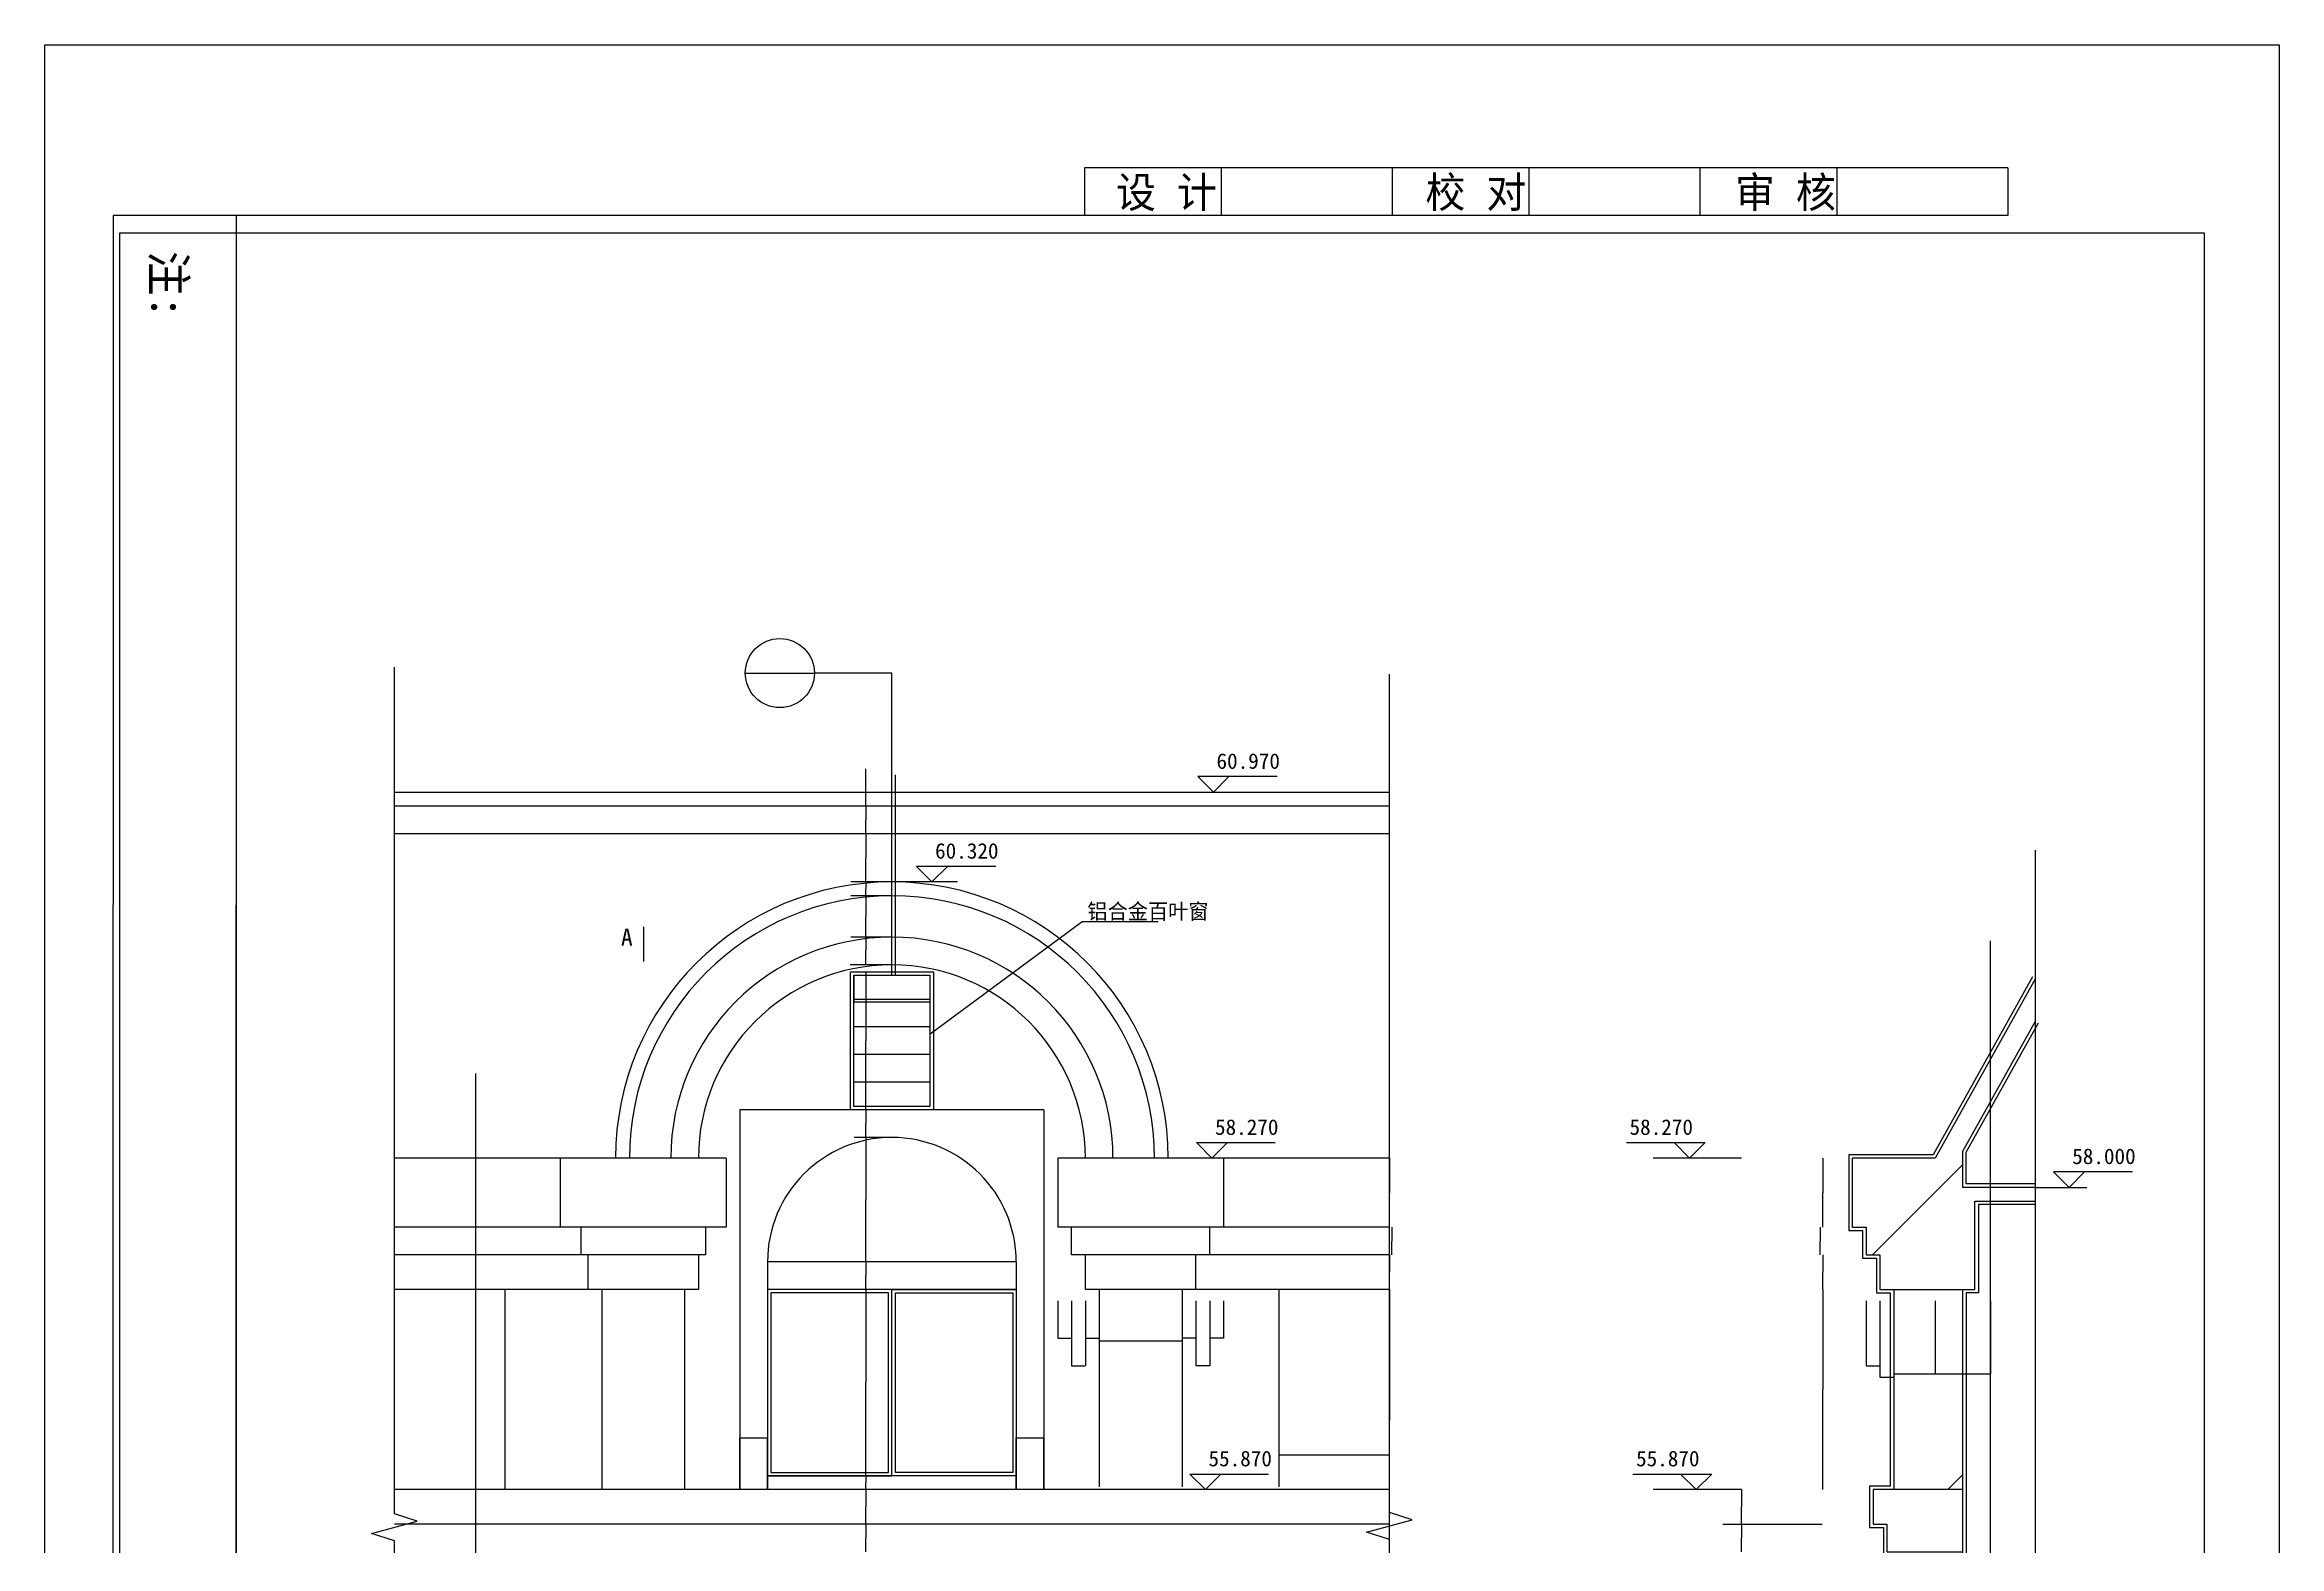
# Model space of a CAD drawing. Header units: metres. Extents: x -12481 to 52206, y 0 to 156300.
# Drawn here: x -12481 to 52206, y 112808 to 156300 of the extents above; entities that cross this region are included whole.
import ezdxf

# ---------------------------------------------------------------- set-up
doc = ezdxf.new("R2010")
doc.units = ezdxf.units.M
for name, color, linetype in [('L', 52, 'Continuous'), ('OTHER', 7, 'Continuous'), ('PUB_DIM', 3, 'Continuous')]:
    doc.layers.add(name, color=color, linetype=linetype)
doc.dimstyles.get("Standard").update_dxf_attribs({"dimtxt": 2.5, "dimasz": 2.5, "dimexe": 1.25, "dimexo": 0.625, "dimtad": 1, "dimcen": 2.5, "dimazin": 3, "dimtfac": 1, "dimtmove": 0, "dimatfit": 3})
pattern_1 = [(45, (0, 0), (-6735.2, 6735.2), [])]

# ---------------------------------------------------------------- blocks, each defined once
blk = doc.blocks.new('_INDEX')
blk.add_line((-0.5, 0), (0.5, 0))
blk.add_circle((0, 0), 0.5)
blk = doc.blocks.new('*D1')
for p, q in [((41044.3, 119917.37), (41044.3, 117804)), ((42244.3, 119917.37), (42244.3, 117804)), ((41044.55, 117804), (41642.8, 117804)), ((41645.8, 117804), (42244.05, 117804))]:
    blk.add_line(p, q)
at = {"layer": 'Defpoints'}
for p in [(41044.3, 119917.37), (42244.3, 119917.37), (41044.3, 117804)]:
    blk.add_point(p, dxfattribs=at)
at = {"layer": 'PUB_DIM', "insert": (41644.3, 117804), "char_height": 1, "attachment_point": 5}
blk.add_mtext('300', dxfattribs=at)
blk = doc.blocks.new('*D19')
for p, q in [((-0.25, 124946.59), (-0.5, 124946.59)), ((0, 0), (0, 124946.59)), ((0, 0), (0, 124946.59)), ((0, 124946.59), (0, 124946.59)), ((0.25, 124946.59), (0.5, 124946.59))]:
    blk.add_line(p, q)
at = {"layer": 'Defpoints'}
for p in [(0, 124946.59), (0, 0), (0, 0)]:
    blk.add_point(p, dxfattribs=at)
at = {"layer": 'PUB_DIM', "insert": (0, 124947.715), "char_height": 1, "attachment_point": 5}
blk.add_mtext('2000<2200>', dxfattribs=at)
blk = doc.blocks.new('*D22')
for p, q in [((11293.08, 120250), (11293.08, 117550)), ((11292.83, 117550), (11292.58, 117550)), ((11293.08, 114850), (11293.08, 117550)), ((11293.08, 117550), (11293.08, 117550)), ((11293.33, 117550), (11293.58, 117550))]:
    blk.add_line(p, q)
at = {"layer": 'Defpoints'}
for p in [(11293.08, 120250), (11293.08, 117550), (11293.08, 114850)]:
    blk.add_point(p, dxfattribs=at)
at = {"layer": 'PUB_DIM', "insert": (11293.08, 117551.125), "char_height": 1, "attachment_point": 5}
blk.add_mtext('1350', dxfattribs=at)
blk = doc.blocks.new('*D27')
for p, q in [((15643.08, 114450), (15643.08, 115954.29)), ((15643.33, 115954.29), (16041.58, 115954.29)), ((16044.58, 115954.29), (16442.83, 115954.29)), ((16443.08, 114450), (16443.08, 115954.29))]:
    blk.add_line(p, q)
at = {"layer": 'Defpoints'}
for p in [(15643.08, 115954.29), (15643.08, 114450), (16443.08, 114450)]:
    blk.add_point(p, dxfattribs=at)
at = {"layer": 'PUB_DIM', "insert": (16043.08, 115954.29), "char_height": 1, "attachment_point": 5}
blk.add_mtext('200', dxfattribs=at)
blk = doc.blocks.new('*D37')
for p, q in [((11292.83, 114650), (11292.58, 114650)), ((11293.08, 114850), (11293.08, 114650)), ((11293.08, 114450), (11293.08, 114650)), ((11293.08, 114650), (11293.08, 114650)), ((11293.33, 114650), (11293.58, 114650))]:
    blk.add_line(p, q)
at = {"layer": 'Defpoints'}
for p in [(11293.08, 114850), (11293.08, 114650), (11293.08, 114450)]:
    blk.add_point(p, dxfattribs=at)
at = {"layer": 'PUB_DIM', "insert": (11293.08, 114651.125), "char_height": 1, "attachment_point": 5}
blk.add_mtext('100', dxfattribs=at)
blk = doc.blocks.new('*D38')
for p, q in [((11292.83, 113950), (11292.58, 113950)), ((11293.08, 114450), (11293.08, 113950)), ((11293.08, 113450), (11293.08, 113950)), ((11293.08, 113950), (11293.08, 113950)), ((11293.33, 113950), (11293.58, 113950))]:
    blk.add_line(p, q)
at = {"layer": 'Defpoints'}
for p in [(11293.08, 114450), (11293.08, 113950), (11293.08, 113450)]:
    blk.add_point(p, dxfattribs=at)
at = {"layer": 'PUB_DIM', "insert": (11293.08, 113951.125), "char_height": 1, "attachment_point": 5}
blk.add_mtext('270', dxfattribs=at)
blk = doc.blocks.new('*D39')
for p, q in [((11293.08, 113450), (11293.08, 113050)), ((11292.83, 113050), (11292.58, 113050)), ((11293.08, 112650), (11293.08, 113050)), ((11293.08, 113050), (11293.08, 113050)), ((11293.33, 113050), (11293.58, 113050))]:
    blk.add_line(p, q)
at = {"layer": 'Defpoints'}
for p in [(11293.08, 113450), (11293.08, 113050), (11293.08, 112650)]:
    blk.add_point(p, dxfattribs=at)
at = {"layer": 'PUB_DIM', "insert": (11293.08, 113051.125), "char_height": 1, "attachment_point": 5}
blk.add_mtext('200', dxfattribs=at)
blk = doc.blocks.new('*D43')
for p, q in [((7643.08, 114450), (7643.08, 115954.29)), ((7643.33, 115954.29), (8041.58, 115954.29)), ((8044.58, 115954.29), (8442.83, 115954.29)), ((8443.08, 114450), (8443.08, 115954.29))]:
    blk.add_line(p, q)
at = {"layer": 'Defpoints'}
for p in [(7643.08, 115954.29), (7643.08, 114450), (8443.08, 114450)]:
    blk.add_point(p, dxfattribs=at)
at = {"layer": 'PUB_DIM', "insert": (8043.08, 115954.29), "char_height": 1, "attachment_point": 5}
blk.add_mtext('200', dxfattribs=at)
blk = doc.blocks.new('*D52')
for p, q in [((-0.25, 125001.03), (-0.5, 125001.03)), ((0, 0), (0, 125001.03)), ((0, 0), (0, 125001.03)), ((0, 125001.03), (0, 125001.03)), ((0.25, 125001.03), (0.5, 125001.03))]:
    blk.add_line(p, q)
at = {"layer": 'Defpoints'}
for p in [(0, 125001.03), (0, 0), (0, 0)]:
    blk.add_point(p, dxfattribs=at)
at = {"layer": 'PUB_DIM', "insert": (0, 125002.155), "char_height": 1, "attachment_point": 5}
blk.add_mtext('1400<1600>', dxfattribs=at)
blk = doc.blocks.new('*D53')
for p, q in [((-0.25, 126506.62), (-0.5, 126506.62)), ((0, 0), (0, 126506.62)), ((0, 0), (0, 126506.62)), ((0, 126506.62), (0, 126506.62)), ((0.25, 126506.62), (0.5, 126506.62))]:
    blk.add_line(p, q)
at = {"layer": 'Defpoints'}
for p in [(0, 126506.62), (0, 0), (0, 0)]:
    blk.add_point(p, dxfattribs=at)
at = {"layer": 'PUB_DIM', "insert": (0, 126507.745), "char_height": 1, "attachment_point": 5}
blk.add_mtext('1600<1800>', dxfattribs=at)
blk = doc.blocks.new('*D54')
for p, q in [((11292.83, 135321.25), (11292.58, 135321.25)), ((11293.08, 134650), (11293.08, 135321.25)), ((11293.08, 134250), (11293.08, 135321.25)), ((11293.08, 135321.25), (11293.08, 135321.25)), ((11293.33, 135321.25), (11293.58, 135321.25))]:
    blk.add_line(p, q)
at = {"layer": 'Defpoints'}
for p in [(11293.08, 135321.25), (11293.08, 134650), (11293.08, 134250)]:
    blk.add_point(p, dxfattribs=at)
at = {"layer": 'PUB_DIM', "insert": (11293.08, 135322.375), "char_height": 1, "attachment_point": 5}
blk.add_mtext('100', dxfattribs=at)
blk = doc.blocks.new('*D55')
for p, q in [((11293.08, 134250), (11293.08, 133850)), ((11292.83, 133850), (11292.58, 133850)), ((11293.08, 133450), (11293.08, 133850)), ((11293.08, 133850), (11293.08, 133850)), ((11293.33, 133850), (11293.58, 133850))]:
    blk.add_line(p, q)
at = {"layer": 'Defpoints'}
for p in [(11293.08, 134250), (11293.08, 133850), (11293.08, 133450)]:
    blk.add_point(p, dxfattribs=at)
at = {"layer": 'PUB_DIM', "insert": (11293.08, 133851.125), "char_height": 1, "attachment_point": 5}
blk.add_mtext('200', dxfattribs=at)
blk = doc.blocks.new('*D56')
for p, q in [((11292.83, 130050), (11292.58, 130050)), ((11293.08, 130450), (11293.08, 130050)), ((11293.08, 129650), (11293.08, 130050)), ((11293.08, 130050), (11293.08, 130050)), ((11293.33, 130050), (11293.58, 130050))]:
    blk.add_line(p, q)
at = {"layer": 'Defpoints'}
for p in [(11293.08, 130450), (11293.08, 130050), (11293.08, 129650)]:
    blk.add_point(p, dxfattribs=at)
at = {"layer": 'PUB_DIM', "insert": (11293.08, 130051.125), "char_height": 1, "attachment_point": 5}
blk.add_mtext('200', dxfattribs=at)
blk = doc.blocks.new('*D57')
for p, q in [((11293.08, 129450), (11293.08, 127450)), ((11292.83, 127450), (11292.58, 127450)), ((11293.08, 125450), (11293.08, 127450)), ((11293.08, 127450), (11293.08, 127450)), ((11293.33, 127450), (11293.58, 127450))]:
    blk.add_line(p, q)
at = {"layer": 'Defpoints'}
for p in [(11293.08, 129450), (11293.08, 127450), (11293.08, 125450)]:
    blk.add_point(p, dxfattribs=at)
at = {"layer": 'PUB_DIM', "insert": (11293.08, 127451.125), "char_height": 1, "attachment_point": 5}
blk.add_mtext('1000~1200', dxfattribs=at)
blk = doc.blocks.new('*D58')
for p, q in [((11293.08, 124650), (11293.08, 122850)), ((11292.83, 122850), (11292.58, 122850)), ((11293.08, 121050), (11293.08, 122850)), ((11293.08, 122850), (11293.08, 122850)), ((11293.33, 122850), (11293.58, 122850))]:
    blk.add_line(p, q)
at = {"layer": 'Defpoints'}
for p in [(11293.08, 124650), (11293.08, 122850), (11293.08, 121050)]:
    blk.add_point(p, dxfattribs=at)
at = {"layer": 'PUB_DIM', "insert": (11293.08, 122851.125), "char_height": 1, "attachment_point": 5}
blk.add_mtext('900', dxfattribs=at)
blk = doc.blocks.new('*D59')
for p, q in [((11293.08, 121050), (11293.08, 120650)), ((11292.83, 120650), (11292.58, 120650)), ((11293.08, 120250), (11293.08, 120650)), ((11293.08, 120650), (11293.08, 120650)), ((11293.33, 120650), (11293.58, 120650))]:
    blk.add_line(p, q)
at = {"layer": 'Defpoints'}
for p in [(11293.08, 121050), (11293.08, 120650), (11293.08, 120250)]:
    blk.add_point(p, dxfattribs=at)
at = {"layer": 'PUB_DIM', "insert": (11293.08, 120651.125), "char_height": 1, "attachment_point": 5}
blk.add_mtext('200', dxfattribs=at)
blk = doc.blocks.new('*D60')
for p, q in [((11293.08, 131650), (11293.08, 131050)), ((11292.83, 131050), (11292.58, 131050)), ((11293.08, 130450), (11293.08, 131050)), ((11293.08, 131050), (11293.08, 131050)), ((11293.33, 131050), (11293.58, 131050))]:
    blk.add_line(p, q)
at = {"layer": 'Defpoints'}
for p in [(11293.08, 131650), (11293.08, 131050), (11293.08, 130450)]:
    blk.add_point(p, dxfattribs=at)
at = {"layer": 'PUB_DIM', "insert": (11293.08, 131051.125), "char_height": 1, "attachment_point": 5}
blk.add_mtext('300', dxfattribs=at)
blk = doc.blocks.new('*D61')
for p, q in [((11293.08, 132050), (11293.08, 131850)), ((11292.83, 131850), (11292.58, 131850)), ((11293.08, 131650), (11293.08, 131850)), ((11293.08, 131850), (11293.08, 131850)), ((11293.33, 131850), (11293.58, 131850))]:
    blk.add_line(p, q)
at = {"layer": 'Defpoints'}
for p in [(11293.08, 132050), (11293.08, 131850), (11293.08, 131650)]:
    blk.add_point(p, dxfattribs=at)
at = {"layer": 'PUB_DIM', "insert": (11293.08, 131851.125), "char_height": 1, "attachment_point": 5}
blk.add_mtext('100', dxfattribs=at)
blk = doc.blocks.new('*D62')
for p, q in [((11293.08, 133450), (11293.08, 132750)), ((11292.83, 132750), (11292.58, 132750)), ((11293.08, 132050), (11293.08, 132750)), ((11293.08, 132750), (11293.08, 132750)), ((11293.33, 132750), (11293.58, 132750))]:
    blk.add_line(p, q)
at = {"layer": 'Defpoints'}
for p in [(11293.08, 133450), (11293.08, 132750), (11293.08, 132050)]:
    blk.add_point(p, dxfattribs=at)
at = {"layer": 'PUB_DIM', "insert": (11293.08, 132751.125), "char_height": 1, "attachment_point": 5}
blk.add_mtext('350<150>', dxfattribs=at)
blk = doc.blocks.new('*D63')
for p, q in [((11292.83, 125050), (11292.58, 125050)), ((11293.08, 125450), (11293.08, 125050)), ((11293.08, 124650), (11293.08, 125050)), ((11293.08, 125050), (11293.08, 125050)), ((11293.33, 125050), (11293.58, 125050))]:
    blk.add_line(p, q)
at = {"layer": 'Defpoints'}
for p in [(11293.08, 125450), (11293.08, 125050), (11293.08, 124650)]:
    blk.add_point(p, dxfattribs=at)
at = {"layer": 'PUB_DIM', "insert": (11293.08, 125051.125), "char_height": 1, "attachment_point": 5}
blk.add_mtext('200', dxfattribs=at)
blk = doc.blocks.new('*D64')
for p, q in [((-0.25, 126276.1), (-0.5, 126276.1)), ((0, 0), (0, 126276.1)), ((0, 0), (0, 126276.1)), ((0, 126276.1), (0, 126276.1)), ((0.25, 126276.1), (0.5, 126276.1))]:
    blk.add_line(p, q)
at = {"layer": 'Defpoints'}
for p in [(0, 126276.1), (0, 0), (0, 0)]:
    blk.add_point(p, dxfattribs=at)
at = {"layer": 'PUB_DIM', "insert": (0, 126277.225), "char_height": 1, "attachment_point": 5}
blk.add_mtext('1900<2100>', dxfattribs=at)
blk = doc.blocks.new('*D65')
for p, q in [((-0.25, 122344.11), (-0.5, 122344.11)), ((0, 0), (0, 122344.11)), ((0, 0), (0, 122344.11)), ((0, 122344.11), (0, 122344.11)), ((0.25, 122344.11), (0.5, 122344.11))]:
    blk.add_line(p, q)
at = {"layer": 'Defpoints'}
for p in [(0, 122344.11), (0, 0), (0, 0)]:
    blk.add_point(p, dxfattribs=at)
at = {"layer": 'PUB_DIM', "insert": (0, 122345.235), "char_height": 1, "attachment_point": 5}
blk.add_mtext('900', dxfattribs=at)
blk = doc.blocks.new('*D66')
for p, q in [((16843.08, 119917.37), (16843.08, 118832.41)), ((17243.08, 119917.37), (17243.08, 118832.41)), ((16843.33, 118832.41), (17041.58, 118832.41)), ((17044.58, 118832.41), (17242.83, 118832.41))]:
    blk.add_line(p, q)
at = {"layer": 'Defpoints'}
for p in [(16843.08, 119917.37), (17243.08, 119917.37), (16843.08, 118832.41)]:
    blk.add_point(p, dxfattribs=at)
at = {"layer": 'PUB_DIM', "insert": (17043.08, 118832.41), "char_height": 1, "attachment_point": 5}
blk.add_mtext('100', dxfattribs=at)
blk = doc.blocks.new('*D67')
for p, q in [((17243.08, 119917.37), (17243.08, 118033.44)), ((17643.08, 119917.37), (17643.08, 118033.44)), ((17243.33, 118033.44), (17441.58, 118033.44)), ((17444.58, 118033.44), (17642.83, 118033.44))]:
    blk.add_line(p, q)
at = {"layer": 'Defpoints'}
for p in [(17243.08, 119917.37), (17643.08, 119917.37), (17243.08, 118033.44)]:
    blk.add_point(p, dxfattribs=at)
at = {"layer": 'PUB_DIM', "insert": (17443.08, 118033.44), "char_height": 1, "attachment_point": 5}
blk.add_mtext('100', dxfattribs=at)
blk = doc.blocks.new('*D68')
for p, q in [((17643.08, 119917.37), (17643.08, 118832.41)), ((18043.08, 119917.37), (18043.08, 118832.41)), ((17643.33, 118832.41), (17841.58, 118832.41)), ((17844.58, 118832.41), (18042.83, 118832.41))]:
    blk.add_line(p, q)
at = {"layer": 'Defpoints'}
for p in [(17643.08, 119917.37), (18043.08, 119917.37), (17643.08, 118832.41)]:
    blk.add_point(p, dxfattribs=at)
at = {"layer": 'PUB_DIM', "insert": (17843.08, 118832.41), "char_height": 1, "attachment_point": 5}
blk.add_mtext('100', dxfattribs=at)
blk = doc.blocks.new('*D69')
for p, q in [((18043.08, 119917.37), (18043.08, 118757.41)), ((20443.08, 119917.37), (20443.08, 118757.41)), ((18043.33, 118757.41), (19241.58, 118757.41)), ((19244.58, 118757.41), (20442.83, 118757.41))]:
    blk.add_line(p, q)
at = {"layer": 'Defpoints'}
for p in [(18043.08, 119917.37), (20443.08, 119917.37), (18043.08, 118757.41)]:
    blk.add_point(p, dxfattribs=at)
at = {"layer": 'PUB_DIM', "insert": (19243.08, 118757.41), "char_height": 1, "attachment_point": 5}
blk.add_mtext('600', dxfattribs=at)
blk = doc.blocks.new('*D70')
for p, q in [((20443.08, 119917.37), (20443.08, 118832.41)), ((20843.08, 119917.37), (20843.08, 118832.41)), ((20641.58, 118832.41), (20442.83, 118832.41)), ((20843.33, 118832.41), (20644.58, 118832.41))]:
    blk.add_line(p, q)
at = {"layer": 'Defpoints'}
for p in [(20443.08, 119917.37), (20843.08, 119917.37), (20843.08, 118832.41)]:
    blk.add_point(p, dxfattribs=at)
at = {"layer": 'PUB_DIM', "insert": (20643.08, 118832.41), "char_height": 1, "attachment_point": 5}
blk.add_mtext('100', dxfattribs=at)
blk = doc.blocks.new('*D71')
for p, q in [((21243.08, 119917.37), (21243.08, 118832.41)), ((21643.08, 119917.37), (21643.08, 118832.41)), ((21441.58, 118832.41), (21242.83, 118832.41)), ((21643.33, 118832.41), (21444.58, 118832.41))]:
    blk.add_line(p, q)
at = {"layer": 'Defpoints'}
for p in [(21243.08, 119917.37), (21643.08, 119917.37), (21643.08, 118832.41)]:
    blk.add_point(p, dxfattribs=at)
at = {"layer": 'PUB_DIM', "insert": (21443.08, 118832.41), "char_height": 1, "attachment_point": 5}
blk.add_mtext('100', dxfattribs=at)
blk = doc.blocks.new('*D72')
for p, q in [((20843.08, 119917.37), (20843.08, 118033.44)), ((21243.08, 119917.37), (21243.08, 118033.44)), ((21041.58, 118033.44), (20842.83, 118033.44)), ((21243.33, 118033.44), (21044.58, 118033.44))]:
    blk.add_line(p, q)
at = {"layer": 'Defpoints'}
for p in [(20843.08, 119917.37), (21243.08, 119917.37), (21243.08, 118033.44)]:
    blk.add_point(p, dxfattribs=at)
at = {"layer": 'PUB_DIM', "insert": (21043.08, 118033.44), "char_height": 1, "attachment_point": 5}
blk.add_mtext('100', dxfattribs=at)
blk = doc.blocks.new('*D73')
for p, q in [((26443.08, 120250), (26443.08, 116450)), ((26442.83, 116450), (26442.58, 116450)), ((26443.08, 112650), (26443.08, 116450)), ((26443.08, 116450), (26443.08, 116450)), ((26443.33, 116450), (26443.58, 116450))]:
    blk.add_line(p, q)
at = {"layer": 'Defpoints'}
for p in [(26443.08, 120250), (26443.08, 116450), (26443.08, 112650)]:
    blk.add_point(p, dxfattribs=at)
at = {"layer": 'PUB_DIM', "insert": (26443.08, 116451.125), "char_height": 1, "attachment_point": 5}
blk.add_mtext('1900', dxfattribs=at)
blk = doc.blocks.new('*D74')
for p, q in [((38989.66, 120250), (38989.66, 117350)), ((38989.41, 117350), (38989.16, 117350)), ((38989.66, 114450), (38989.66, 117350)), ((38989.66, 117350), (38989.66, 117350)), ((38989.91, 117350), (38990.16, 117350))]:
    blk.add_line(p, q)
at = {"layer": 'Defpoints'}
for p in [(38989.66, 120250), (38989.66, 117350), (38989.66, 114450)]:
    blk.add_point(p, dxfattribs=at)
at = {"layer": 'PUB_DIM', "insert": (38989.66, 117351.125), "char_height": 1, "attachment_point": 5}
blk.add_mtext('1450', dxfattribs=at)
blk = doc.blocks.new('*D83')
for p, q in [((36632.49, 113950), (36632.24, 113950)), ((36632.74, 114450), (36632.74, 113950)), ((36632.74, 113450), (36632.74, 113950)), ((36632.74, 113950), (36632.74, 113950)), ((36632.99, 113950), (36633.24, 113950))]:
    blk.add_line(p, q)
at = {"layer": 'Defpoints'}
for p in [(36632.74, 114450), (36632.74, 113950), (36632.74, 113450)]:
    blk.add_point(p, dxfattribs=at)
at = {"layer": 'PUB_DIM', "insert": (36632.74, 113951.125), "char_height": 1, "attachment_point": 5}
blk.add_mtext('270', dxfattribs=at)
blk = doc.blocks.new('*D84')
for p, q in [((36632.74, 113450), (36632.74, 113050)), ((36632.49, 113050), (36632.24, 113050)), ((36632.74, 112650), (36632.74, 113050)), ((36632.74, 113050), (36632.74, 113050)), ((36632.99, 113050), (36633.24, 113050))]:
    blk.add_line(p, q)
at = {"layer": 'Defpoints'}
for p in [(36632.74, 113450), (36632.74, 113050), (36632.74, 112650)]:
    blk.add_point(p, dxfattribs=at)
at = {"layer": 'PUB_DIM', "insert": (36632.74, 113051.125), "char_height": 1, "attachment_point": 5}
blk.add_mtext('200', dxfattribs=at)
blk = doc.blocks.new('*D88')
for p, q in [((26517.83, 121650), (26517.58, 121650)), ((26518.08, 122050), (26518.08, 121650)), ((26518.08, 121250), (26518.08, 121650)), ((26518.08, 121650), (26518.08, 121650)), ((26518.33, 121650), (26518.58, 121650))]:
    blk.add_line(p, q)
at = {"layer": 'Defpoints'}
for p in [(26518.08, 122050), (26518.08, 121650), (26518.08, 121250)]:
    blk.add_point(p, dxfattribs=at)
at = {"layer": 'PUB_DIM', "insert": (26518.08, 121651.125), "char_height": 1, "attachment_point": 5}
blk.add_mtext('200', dxfattribs=at)
blk = doc.blocks.new('*D89')
for p, q in [((26443.08, 121250), (26443.08, 120750)), ((26442.83, 120750), (26442.58, 120750)), ((26443.08, 120250), (26443.08, 120750)), ((26443.08, 120750), (26443.08, 120750)), ((26443.33, 120750), (26443.58, 120750))]:
    blk.add_line(p, q)
at = {"layer": 'Defpoints'}
for p in [(26443.08, 121250), (26443.08, 120750), (26443.08, 120250)]:
    blk.add_point(p, dxfattribs=at)
at = {"layer": 'PUB_DIM', "insert": (26443.08, 120751.125), "char_height": 1, "attachment_point": 5}
blk.add_mtext('250', dxfattribs=at)
blk = doc.blocks.new('*D90')
for p, q in [((26443.08, 124050), (26443.08, 123050)), ((26442.83, 123050), (26442.58, 123050)), ((26443.08, 122050), (26443.08, 123050)), ((26443.08, 123050), (26443.08, 123050)), ((26443.33, 123050), (26443.58, 123050))]:
    blk.add_line(p, q)
at = {"layer": 'Defpoints'}
for p in [(26443.08, 124050), (26443.08, 123050), (26443.08, 122050)]:
    blk.add_point(p, dxfattribs=at)
at = {"layer": 'PUB_DIM', "insert": (26443.08, 123051.125), "char_height": 1, "attachment_point": 5}
blk.add_mtext('500', dxfattribs=at)
blk = doc.blocks.new('*D91')
for p, q in [((40644.3, 119917.37), (40644.3, 117704)), ((41044.3, 119917.37), (41044.3, 117704)), ((40644.55, 117704), (40842.8, 117704)), ((40845.8, 117704), (41044.05, 117704))]:
    blk.add_line(p, q)
at = {"layer": 'Defpoints'}
for p in [(40644.3, 119917.37), (41044.3, 119917.37), (40644.3, 117704)]:
    blk.add_point(p, dxfattribs=at)
at = {"layer": 'PUB_DIM', "insert": (40844.3, 117704), "char_height": 1, "attachment_point": 5}
blk.add_mtext('100', dxfattribs=at)
blk = doc.blocks.new('*D92')
for p, q in [((40244.3, 119917.37), (40244.3, 118033.44)), ((40644.3, 119917.37), (40644.3, 118033.44)), ((40244.55, 118033.44), (40442.8, 118033.44)), ((40445.8, 118033.44), (40644.05, 118033.44))]:
    blk.add_line(p, q)
at = {"layer": 'Defpoints'}
for p in [(40244.3, 119917.37), (40644.3, 119917.37), (40244.3, 118033.44)]:
    blk.add_point(p, dxfattribs=at)
at = {"layer": 'PUB_DIM', "insert": (40444.3, 118033.44), "char_height": 1, "attachment_point": 5}
blk.add_mtext('100', dxfattribs=at)
blk = doc.blocks.new('*D93')
for p, q in [((38989.66, 124050), (38989.66, 123050)), ((38989.41, 123050), (38989.16, 123050)), ((38989.66, 122050), (38989.66, 123050)), ((38989.66, 123050), (38989.66, 123050)), ((38989.91, 123050), (38990.16, 123050))]:
    blk.add_line(p, q)
at = {"layer": 'Defpoints'}
for p in [(38989.66, 124050), (38989.66, 123050), (38989.66, 122050)]:
    blk.add_point(p, dxfattribs=at)
at = {"layer": 'PUB_DIM', "insert": (38989.66, 123051.125), "char_height": 1, "attachment_point": 5}
blk.add_mtext('500', dxfattribs=at)
blk = doc.blocks.new('*D94')
for p, q in [((38914.41, 121650), (38914.16, 121650)), ((38914.66, 122050), (38914.66, 121650)), ((38914.66, 121250), (38914.66, 121650)), ((38914.66, 121650), (38914.66, 121650)), ((38914.91, 121650), (38915.16, 121650))]:
    blk.add_line(p, q)
at = {"layer": 'Defpoints'}
for p in [(38914.66, 122050), (38914.66, 121650), (38914.66, 121250)]:
    blk.add_point(p, dxfattribs=at)
at = {"layer": 'PUB_DIM', "insert": (38914.66, 121651.125), "char_height": 1, "attachment_point": 5}
blk.add_mtext('200', dxfattribs=at)
blk = doc.blocks.new('*D95')
for p, q in [((38989.66, 121250), (38989.66, 120750)), ((38989.41, 120750), (38989.16, 120750)), ((38989.66, 120250), (38989.66, 120750)), ((38989.66, 120750), (38989.66, 120750)), ((38989.91, 120750), (38990.16, 120750))]:
    blk.add_line(p, q)
at = {"layer": 'Defpoints'}
for p in [(38989.66, 121250), (38989.66, 120750), (38989.66, 120250)]:
    blk.add_point(p, dxfattribs=at)
at = {"layer": 'PUB_DIM', "insert": (38989.66, 120751.125), "char_height": 1, "attachment_point": 5}
blk.add_mtext('250', dxfattribs=at)
blk = doc.blocks.new('*D100')
for p, q in [((42244.3, 119917.37), (42244.3, 117804)), ((43844.3, 119917.37), (43844.3, 117804)), ((42244.55, 117804), (43042.8, 117804)), ((43045.8, 117804), (43844.05, 117804))]:
    blk.add_line(p, q)
at = {"layer": 'Defpoints'}
for p in [(42244.3, 119917.37), (43844.3, 119917.37), (42244.3, 117804)]:
    blk.add_point(p, dxfattribs=at)
at = {"layer": 'PUB_DIM', "insert": (43044.3, 117804), "char_height": 1, "attachment_point": 5}
blk.add_mtext('400', dxfattribs=at)
blk = doc.blocks.new('*D101')
for p, q in [((10943.08, 129350), (10943.08, 128575)), ((13143.08, 129350), (13143.08, 128575)), ((10943.33, 128575), (12041.58, 128575)), ((12044.58, 128575), (13142.83, 128575))]:
    blk.add_line(p, q)
at = {"layer": 'Defpoints'}
for p in [(10943.08, 129350), (13143.08, 129350), (10943.08, 128575)]:
    blk.add_point(p, dxfattribs=at)
at = {"layer": 'PUB_DIM', "insert": (12043.08, 128575), "char_height": 1, "attachment_point": 5}
blk.add_mtext('600', dxfattribs=at)

msp = doc.modelspace()

# ---------------------------------------------------------------- hatches: boundary and pattern name
at = {"layer": 'PUB_DIM'}
h = msp.add_hatch(dxfattribs=at)
h.set_pattern_fill('AN31C', scale=3000)
h.set_pattern_definition(pattern_1)
h.paths.add_polyline_path([(40244.3, 122050), (40244.3, 121250), (40644.3, 121250), (40644.3, 120250), (43394.3, 120250), (43394.3, 122804), (43844.3, 122804), (43844.3, 123204), (43044.3, 123204), (43044.3, 124253), (43844.3, 125688.59), (43844.3, 126921.17), (42244.3, 124050), (39844.3, 124050), (39844.3, 122050)])
h.paths.add_polyline_path([(43844.3, 126921.17), (43844.3, 125688.59), (45144.3, 128021.41), (45144.3, 129253.99)])
h.paths.add_polyline_path([(45144.3, 122804), (45144.3, 123204), (43844.3, 123204), (43844.3, 122804)])
h = msp.add_hatch(dxfattribs=at)
h.set_pattern_fill('ANSI31', scale=4000)
h.paths.add_polyline_path([(43044.3, 120150), (41044.3, 120150), (41044.3, 114450), (43044.3, 114450)])
h = msp.add_hatch(dxfattribs=at)
h.set_pattern_fill('AN31C', scale=3000)
h.set_pattern_definition(pattern_1)
h.paths.add_polyline_path([(43044.3, 114450), (40444.3, 114450), (40444.3, 113450), (40844.3, 113450), (40844.3, 112650), (43044.3, 112650)])

# ---------------------------------------------------------------- linework, layer by layer
for p, q in [((44344.96, 152735.66), (17614.96, 152735.66)), ((17614.96, 152735.66), (17614.96, 151349.66)), ((21574.96, 152735.66), (21574.96, 151349.66)), ((26524.96, 152735.66), (26524.96, 151349.66)), ((30484.96, 152735.66), (30484.96, 151349.66)), ((35434.96, 152735.66), (35434.96, 151349.66)), ((39394.96, 152735.66), (39394.96, 151349.66)), ((44344.96, 152735.66), (44344.96, 151349.66)), ((-10501.04, 151349.66), (-10514, 67100)), ((44344.96, 151349.66), (-10501.04, 151349.66)), ((-6937.04, 151349.66), (-6950, 67100)), ((45144.3, 94104), (45144.3, 132968.72))]:
    msp.add_line(p, q)
for points in [[(-12481.04, 156299.66), (52205.56, 156299.66), (52205.56, 64823.66), (-12481.04, 64823.66)], [(-10303.04, 150854.66), (50027.56, 150854.66), (50027.56, 67001.66), (-10303.04, 67001.66)]]:
    msp.add_lwpolyline(points, close=True)
for points in [[(50027.56, 150854.66), (50027.56, 67001.66), (-10303.04, 67001.66), (-10303.04, 150854.66), (50027.56, 150854.66)], [(-6937.04, 151349.66), (-6950, 67100)]]:
    msp.add_lwpolyline(points)
at = {"layer": 'L'}
for p, q in [((-2356.92, 134650), (26443.08, 134650)), ((-2356.92, 134250), (26443.08, 134250)), ((-2356.92, 133450), (26443.08, 133450)), ((13143.08, 128650), (10943.08, 128650)), ((13143.08, 127850), (10943.08, 127850)), ((13143.08, 127050), (10943.08, 127050)), ((13143.08, 126250), (10943.08, 126250)), ((7643.08, 125450), (7643.08, 114450)), ((16443.08, 125450), (7643.08, 125450)), ((16443.08, 125450), (16443.08, 114450)), ((7243.08, 124050), (-2356.92, 124050)), ((2443.08, 124050), (2443.08, 122050)), ((7243.08, 124050), (7243.08, 122050)), ((26443.08, 124050), (16843.08, 124050)), ((16843.08, 124050), (16843.08, 122050)), ((21643.08, 124050), (21643.08, 122050)), ((7243.08, 122050), (-2356.92, 122050)), ((3043.08, 122050), (3043.08, 121250)), ((6643.08, 122050), (6643.08, 121250)), ((26443.08, 122050), (16843.08, 122050)), ((17243.08, 121250), (17243.08, 122050)), ((21243.08, 121250), (21243.08, 122050)), ((6643.08, 121250), (-2356.92, 121250)), ((3243.08, 121250), (3243.08, 120250)), ((6443.08, 121250), (6443.08, 120250)), ((8443.08, 121050), (8443.08, 114450)), ((15643.08, 121050), (8443.08, 121050)), ((15643.08, 121050), (15643.08, 114450)), ((26443.08, 121250), (17243.08, 121250)), ((17643.08, 120250), (17643.08, 121250)), ((20843.08, 120250), (20843.08, 121250)), ((6443.08, 120250), (-2356.92, 120250)), ((843.08, 120250), (843.08, 114450)), ((3643.08, 120250), (3643.08, 114450)), ((6043.08, 120250), (6043.08, 114450)), ((15643.08, 120250), (8443.08, 120250)), ((12043.08, 114850), (12043.08, 120250)), ((26443.08, 120250), (17643.08, 120250)), ((18043.08, 120250), (18043.08, 114530)), ((20443.08, 120250), (20443.08, 114530)), ((23243.08, 120250), (23243.08, 114530)), ((26443.08, 115450), (26443.08, 120250)), ((40944.3, 120150), (40944.3, 114550)), ((26443.08, 115450), (23243.08, 115450)), ((15643.08, 114850), (8443.08, 114850)), ((26443.08, 114450), (-2356.92, 114450)), ((26443.08, 113450), (-2356.92, 113450))]:
    msp.add_line(p, q, dxfattribs=at)
for points in [[(10843.08, 125450), (10843.08, 129450), (13243.08, 129450), (13243.08, 125450)], [(13143.08, 125550), (10943.08, 125550), (10943.08, 129350), (13143.08, 129350), (13143.08, 125550)], [(45056.95, 129302.67), (42185.55, 124150), (39744.3, 124150), (39744.3, 121950), (40144.3, 121950), (40144.3, 121150), (40544.3, 121150), (40544.3, 120150), (40944.3, 120150)], [(45144.3, 129253.99), (42244.3, 124050), (39844.3, 124050), (39844.3, 122050), (40244.3, 122050), (40244.3, 121250), (40644.3, 121250), (40644.3, 120250), (43394.3, 120250), (43394.3, 122804), (45144.3, 122804)], [(41044.3, 120250), (41044.3, 114450)], [(40944.3, 114550), (40344.3, 114550), (40344.3, 113350), (40744.3, 113350), (40744.3, 112550), (41344.3, 112550)], [(43044.3, 114450), (40444.3, 114450), (40444.3, 113450), (40844.3, 113450), (40844.3, 112650), (43044.3, 112650)]]:
    msp.add_lwpolyline(points, dxfattribs=at)
for points in [[(12043.08, 120250), (8443.08, 120250), (8443.08, 114850), (12043.08, 114850)], [(11943.08, 120150), (8543.08, 120150), (8543.08, 114950), (11943.08, 114950)], [(15643.08, 114850), (12043.08, 114850), (12043.08, 120250), (15643.08, 120250)], [(15543.08, 114950), (12143.08, 114950), (12143.08, 120150), (15543.08, 120150)]]:
    msp.add_lwpolyline(points, close=True, dxfattribs=at)
for centre, radius in [((12043.08, 124050), 8000), ((12043.08, 124050), 7600), ((12043.08, 124050), 6400), ((12043.08, 124050), 5600), ((12043.08, 121050), 3600)]:
    msp.add_arc(centre, radius, 0, 180, dxfattribs=at)
at = {"layer": 'OTHER'}
for p, q in [((-2356.92, 113745), (-2356.92, 138270)), ((26443.08, 113785), (26443.08, 138070)), ((-3016.92, 113175), (-1696.92, 113535)), ((-1696.92, 113535), (-2356.92, 113745)), ((25783.08, 113215), (27103.08, 113575)), ((26443.08, 113005), (25783.08, 113215)), ((27103.08, 113575), (26443.08, 113785)), ((-2356.92, 112965), (-3016.92, 113175)), ((-2356.92, 86600), (-2356.92, 112965)), ((26443.08, 86600), (26443.08, 113005))]:
    msp.add_line(p, q, dxfattribs=at)
at = {"layer": 'PUB_DIM'}
for p, q in [((12043.08, 138100), (9800, 138100)), ((12043.08, 129350), (12043.08, 138100)), ((21349.73, 134650), (20899.73, 135100)), ((23194.73, 135100), (20899.73, 135100)), ((21799.73, 135100), (21349.73, 134650)), ((13940.99, 132050), (10852.67, 132050)), ((13203.33, 132050), (12753.33, 132500)), ((15048.33, 132500), (12753.33, 132500)), ((13653.33, 132500), (13203.33, 132050)), ((12043.08, 131650), (10852.67, 131650)), ((13150, 127650), (17550, 130900)), ((17550, 130900), (19750, 130900)), ((12043.08, 130450), (10852.67, 130450)), ((11306.53, 130454), (11332.64, 130410.45)), ((43844.3, 89904), (43844.3, 130340.25)), ((12043.08, 129650), (10839.33, 129650)), ((12043.08, 124650), (10951.96, 124650)), ((21307.36, 124050), (20857.36, 124500)), ((20857.36, 124500), (23137.36, 124500)), ((21757.36, 124500), (21307.36, 124050)), ((33305.8, 124500), (35585.8, 124500)), ((34685.8, 124500), (35135.8, 124050)), ((35135.8, 124050), (35585.8, 124500)), ((36632.74, 124050), (34082.73, 124050)), ((47951.14, 123654), (45671.14, 123654)), ((46121.14, 123204), (45671.14, 123654)), ((46571.14, 123654), (46121.14, 123204)), ((45144.3, 123204), (46630.02, 123204)), ((21117.83, 114450), (20667.83, 114900)), ((20667.83, 114900), (22947.83, 114900)), ((21567.83, 114900), (21117.83, 114450)), ((33495.33, 114900), (35775.33, 114900)), ((34875.33, 114900), (35325.33, 114450)), ((35325.33, 114450), (35775.33, 114900)), ((36632.74, 114450), (34082.73, 114450)), ((36094.06, 113450), (38971.81, 113450))]:
    msp.add_line(p, q, dxfattribs=at)
for points in [[(12143.08, 129350), (12143.08, 135150)], [(4850, 130750), (4850, 129750)], [(45144.3, 123204), (43044.3, 123204), (43044.3, 124253), (45144.3, 128021.41)], [(45144.3, 123304), (43144.3, 123304), (43144.3, 124227.02), (45231.65, 127972.73)], [(45144.3, 122704), (43494.3, 122704), (43494.3, 120150), (43144.3, 120150), (43144.3, 111350), (45144.3, 111350)], [(43044.3, 111250), (43044.3, 120250)]]:
    msp.add_lwpolyline(points, dxfattribs=at)

# ---------------------------------------------------------------- block references
at = {"layer": 'PUB_DIM', "xscale": 2000, "yscale": 2000, "zscale": 2000}
msp.add_blockref('_INDEX', (8800, 138100), dxfattribs=at)

# ---------------------------------------------------------------- texts
for s, p in [('设 计', (18526.79, 151579.8)), ('校 对', (27486.38, 151579.8)), ('审 核', (36445.96, 151579.8))]:
    msp.add_text(s, height=891).set_placement(p)
msp.add_text('注:', height=990, rotation=270).set_placement((-9390.88, 150325.95))
at = {"layer": 'PUB_DIM'}
for s, height, p in [('60.970', 450, (21439.73, 135325)), ('60.320', 450, (13293.33, 132725)), ('铝合金百叶窗', 450, (17701.5, 130973.23)), ('A', 500, (4200, 130200)), ('58.270', 450, (21397.36, 124725)), ('58.270', 450, (33395.8, 124725)), ('58.000', 450, (46211.14, 123879)), ('55.870', 450, (21207.83, 115125)), ('55.870', 450, (33585.33, 115125))]:
    msp.add_text(s, height=height, dxfattribs=at).set_placement(p)

# ---------------------------------------------------------------- dimensions: what is measured, and where the dimension line sits
for base, p1, p2, text, picture, middle in [((11293.08, 135321.25), (11293.08, 134650), (11293.08, 134250), '100', '*D54', (11293.08, 135322.375)), ((11293.08, 133850), (11293.08, 134250), (11293.08, 133450), '200', '*D55', (11293.08, 133851.125)), ((11293.08, 132750), (11293.08, 133450), (11293.08, 132050), '350<150>', '*D62', (11293.08, 132751.125)), ((11293.08, 131850), (11293.08, 132050), (11293.08, 131650), '100', '*D61', (11293.08, 131851.125)), ((11293.08, 131050), (11293.08, 131650), (11293.08, 130450), '300', '*D60', (11293.08, 131051.125)), ((11293.08, 130050), (11293.08, 130450), (11293.08, 129650), '200', '*D56', (11293.08, 130051.125)), ((11293.08, 127450), (11293.08, 129450), (11293.08, 125450), '1000~1200', '*D57', (11293.08, 127451.125)), ((10943.08, 128575), (10943.08, 129350), (13143.08, 129350), '600', '*D101', (12043.08, 128575)), ((0, 126506.62), (0, 0), (0, 0), '1600<1800>', '*D53', (0, 126507.745)), ((0, 126276.1), (0, 0), (0, 0), '1900<2100>', '*D64', (0, 126277.225)), ((0, 125001.03), (0, 0), (0, 0), '1400<1600>', '*D52', (0, 125002.155)), ((0, 124946.59), (0, 0), (0, 0), '2000<2200>', '*D19', (0, 124947.715)), ((11293.08, 125050), (11293.08, 125450), (11293.08, 124650), '200', '*D63', (11293.08, 125051.125)), ((11293.08, 122850), (11293.08, 124650), (11293.08, 121050), '900', '*D58', (11293.08, 122851.125)), ((26443.08, 123050), (26443.08, 122050), (26443.08, 124050), '500', '*D90', (26443.08, 123051.125)), ((38989.66, 123050), (38989.66, 122050), (38989.66, 124050), '500', '*D93', (38989.66, 123051.125)), ((0, 122344.11), (0, 0), (0, 0), '900', '*D65', (0, 122345.235)), ((26518.08, 121650), (26518.08, 121250), (26518.08, 122050), '200', '*D88', (26518.08, 121651.125)), ((38914.66, 121650), (38914.66, 121250), (38914.66, 122050), '200', '*D94', (38914.66, 121651.125)), ((11293.08, 120650), (11293.08, 121050), (11293.08, 120250), '200', '*D59', (11293.08, 120651.125)), ((26443.08, 120750), (26443.08, 120250), (26443.08, 121250), '250', '*D89', (26443.08, 120751.125)), ((38989.66, 120750), (38989.66, 120250), (38989.66, 121250), '250', '*D95', (38989.66, 120751.125)), ((11293.08, 117550), (11293.08, 120250), (11293.08, 114850), '1350', '*D22', (11293.08, 117551.125)), ((16843.08, 118832.41), (16843.08, 119917.37), (17243.08, 119917.37), '100', '*D66', (17043.08, 118832.41)), ((17243.08, 118033.44), (17243.08, 119917.37), (17643.08, 119917.37), '100', '*D67', (17443.08, 118033.44)), ((17643.08, 118832.41), (17643.08, 119917.37), (18043.08, 119917.37), '100', '*D68', (17843.08, 118832.41)), ((18043.08, 118757.41), (18043.08, 119917.37), (20443.08, 119917.37), '600', '*D69', (19243.08, 118757.41)), ((20843.08, 118832.41), (20843.08, 119917.37), (20443.08, 119917.37), '100', '*D70', (20643.08, 118832.41)), ((21243.08, 118033.44), (21243.08, 119917.37), (20843.08, 119917.37), '100', '*D72', (21043.08, 118033.44)), ((21643.08, 118832.41), (21643.08, 119917.37), (21243.08, 119917.37), '100', '*D71', (21443.08, 118832.41)), ((26443.08, 116450), (26443.08, 112650), (26443.08, 120250), '1900', '*D73', (26443.08, 116451.125)), ((38989.66, 117350), (38989.66, 114450), (38989.66, 120250), '1450', '*D74', (38989.66, 117351.125)), ((40244.3, 118033.44), (40244.3, 119917.37), (40644.3, 119917.37), '100', '*D92', (40444.3, 118033.44)), ((40644.3, 117704), (40644.3, 119917.37), (41044.3, 119917.37), '100', '*D91', (40844.3, 117704)), ((41044.3, 117804), (41044.3, 119917.37), (42244.3, 119917.37), '300', '*D1', (41644.3, 117804)), ((42244.3, 117804), (42244.3, 119917.37), (43844.3, 119917.37), '400', '*D100', (43044.3, 117804)), ((7643.08, 115954.29), (7643.08, 114450), (8443.08, 114450), '200', '*D43', (8043.08, 115954.29)), ((15643.08, 115954.29), (15643.08, 114450), (16443.08, 114450), '200', '*D27', (16043.08, 115954.29)), ((11293.08, 114650), (11293.08, 114850), (11293.08, 114450), '100', '*D37', (11293.08, 114651.125)), ((11293.08, 113950), (11293.08, 114450), (11293.08, 113450), '270', '*D38', (11293.08, 113951.125)), ((36632.74, 113950), (36632.74, 114450), (36632.74, 113450), '270', '*D83', (36632.74, 113951.125)), ((11293.08, 113050), (11293.08, 113450), (11293.08, 112650), '200', '*D39', (11293.08, 113051.125)), ((36632.74, 113050), (36632.74, 113450), (36632.74, 112650), '200', '*D84', (36632.74, 113051.125))]:
    dim = msp.add_linear_dim(base=base, p1=p1, p2=p2, text=text, dimstyle='Standard', dxfattribs=at)
    dim.commit()
    dim.dimension.update_dxf_attribs({"geometry": picture, "text_midpoint": middle})

doc.saveas('drawing.dxf')
